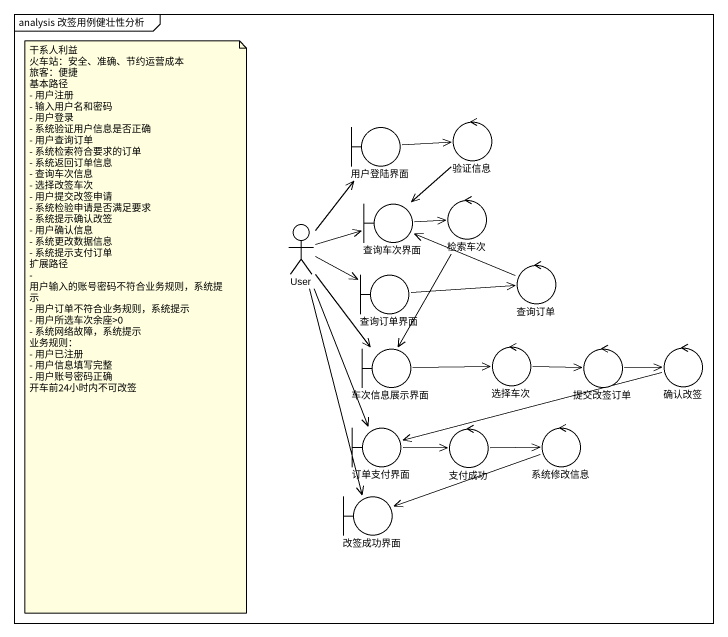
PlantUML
@startuml
mainframe analysis 改签用例健壮性分析
control 验证信息
boundary 用户登陆界面
boundary 查询车次界面
control 检索车次
actor User
boundary 查询订单界面
control 查询订单
boundary 车次信息展示界面
control 选择车次
control 提交改签订单
control 确认改签
boundary 订单支付界面
control 支付成功
control 系统修改信息
boundary 改签成功界面
验证信息 --> 查询车次界面
用户登陆界面 -right-> 验证信息
查询车次界面 -right-> 检索车次
检索车次 --> 车次信息展示界面
User -up-> 用户登陆界面
User -right-> 查询车次界面
User -right-> 查询订单界面
User --> 车次信息展示界面
User --> 订单支付界面
User --> 改签成功界面
查询订单界面 -right-> 查询订单
查询订单 -left-> 查询车次界面
车次信息展示界面 -right-> 选择车次
选择车次 -right-> 提交改签订单
提交改签订单 -right-> 确认改签
确认改签 -left-> 订单支付界面
订单支付界面 -right-> 支付成功
支付成功 -right-> 系统修改信息
系统修改信息 -left-> 改签成功界面
note as N1
  干系人利益
  火车站：安全、准确、节约运营成本
  旅客：便捷
  基本路径
  - 用户注册
  - 输入用户名和密码
  - 用户登录
  - 系统验证用户信息是否正确
  - 用户查询订单
  - 系统检索符合要求的订单
  - 系统返回订单信息
  - 查询车次信息
  - 选择改签车次
  - 用户提交改签申请
  - 系统检验申请是否满足要求
  - 系统提示确认改签
  - 用户确认信息
  - 系统更改数据信息
  - 系统提示支付订单
  扩展路径
  - 用户输入的账号密码不符合业务规则，系统提示
  - 用户订单不符合业务规则，系统提示
  - 用户所选车次余座>0
  - 系统网络故障，系统提示
  业务规则：
  - 用户已注册
  - 用户信息填写完整
  - 用户账号密码正确
  开车前24小时内不可改签
end note
@enduml
